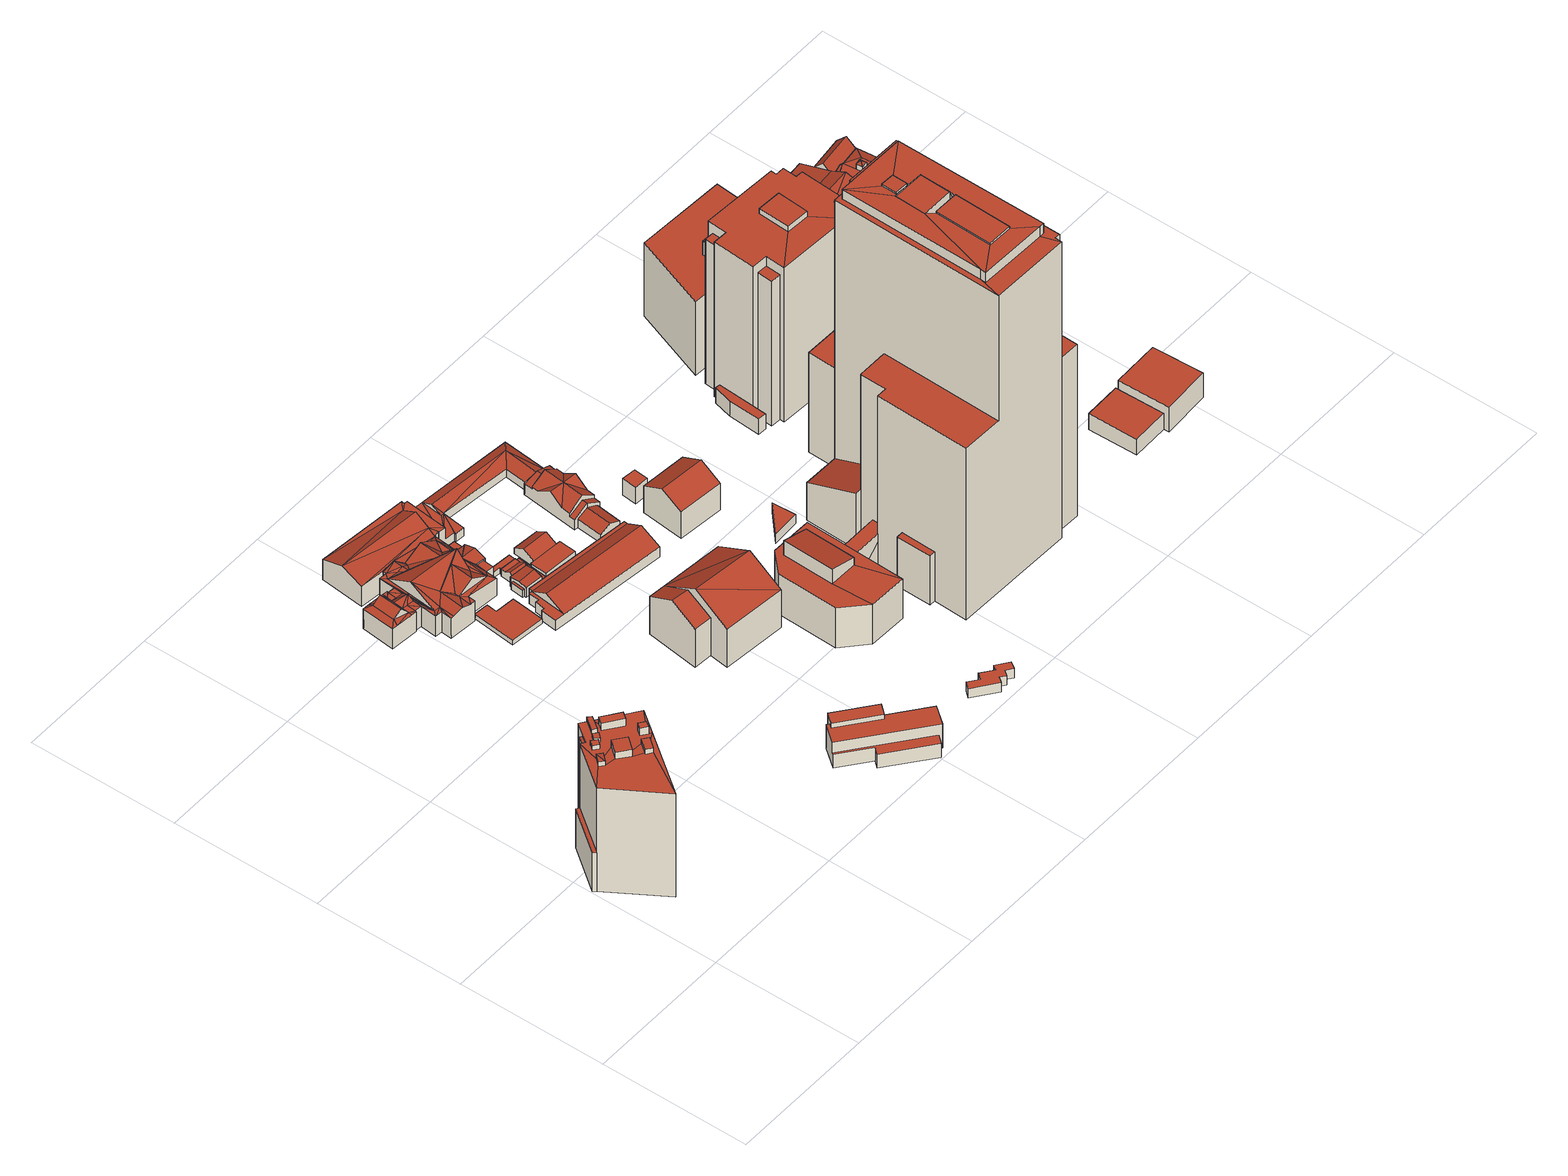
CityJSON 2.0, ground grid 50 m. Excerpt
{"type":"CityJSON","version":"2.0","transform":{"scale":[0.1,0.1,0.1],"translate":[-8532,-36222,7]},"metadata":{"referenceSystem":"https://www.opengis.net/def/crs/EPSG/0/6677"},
"CityObjects":{
"building1":{"type":"Building","attributes":{"class":3002,"usage":401,"measuredHeight":43.2,"storeysAboveGround":9,"storeysBelowGround":0,"prefecture":13,"city":13101,"footprintArea":456.39,"fireproofType":1001,"coverageRatio":80,"floorAreaRatio":700,"surveyYear":2021,"urbanPlanType":21,"areaClassificationType":22,"landUseType":212,"districts":"10","detailedUsage":"1210","floodRisk_description":10,"floodRisk_rank":1,"floodRisk_depth":0.02,"floodRisk_adminType":2,"floodRisk_scale":2,"meshCode":"53394509"},"geometry":[{"type":"Solid","lod":"2","boundaries":[[[[0,1,2,3,4,5,6,7,8,9,10,11,12,13]],[[14,15,16,17,18]],[[19,20,21,22]],[[23,24,25]],[[26,27,28,29]],[[30,31,32,33]],[[34,35,36,37]],[[33,38,39,40,41,42,43,44,30]],[[25,45,23]],[[46,47,48,49]],[[50,51,52,53,54,55,56,57,32,31,58,26,29,59,60,61,28,27,62,63,64,65,66,67,68,69,70,71,72,73,74,75,76,77,78,79]],[[80,81,82,83]],[[26,58,43,42]],[[84,85,86,87]],[[38,56,55,39]],[[63,68,67,64]],[[88,89,90,91]],[[92,93,94,95]],[[96,97,98,99]],[[77,76,72,71]],[[100,101,102,103]],[[53,41,40,54]],[[79,78,70,69]],[[87,72,76,75,84]],[[84,75,74,85]],[[24,23,39,55]],[[19,43,58,20]],[[1,0,97,96,52,51]],[[4,3,17,16]],[[6,5,15,14]],[[49,50,79,46]],[[95,38,33,92]],[[5,4,16,15]],[[31,21,20,58]],[[98,13,12,99]],[[3,2,18,17]],[[25,24,55,54]],[[53,34,37,41]],[[9,8,37,36]],[[11,10,35,34,53,52,96,99,12]],[[62,27,14,18,2,1,51,50,49,48,68,63]],[[21,31,30,44,22]],[[45,25,54,40]],[[10,9,36,35]],[[14,27,26,42,7,6]],[[92,33,32,57,93]],[[7,42,41,37,8]],[[47,69,68,48]],[[77,81,80,78]],[[90,59,29,91]],[[71,82,81,77]],[[59,90,89,60]],[[94,56,38,95]],[[100,66,65,101]],[[102,64,67,103]],[[103,67,66,100]],[[88,61,60,89]],[[97,0,13,98]],[[91,29,28,61,88]],[[43,19,22,44]],[[70,83,82,71]],[[86,73,72,87]],[[85,74,73,86]],[[23,45,40,39]],[[93,57,56,94]],[[46,79,69,47]],[[78,80,83,70]],[[101,65,64,102]]]],"semantics":{"surfaces":[{"type":"GroundSurface"},{"type":"RoofSurface"},{"type":"WallSurface"}],"values":[[0,1,1,1,1,1,1,1,1,1,1,1,1,1,1,1,1,1,1,1,1,1,1,2,2,2,2,2,2,2,2,2,2,2,2,2,2,2,2,2,2,2,2,2,2,2,2,2,2,2,2,2,2,2,2,2,2,2,2,2,2,2,2,2,2,2,2,2]]}}]},
"building2":{"type":"Building","attributes":{"class":3001,"usage":461,"measuredHeight":-9999,"storeysAboveGround":9999,"storeysBelowGround":9999,"prefecture":13,"city":13101,"footprintArea":-9999,"fireproofType":1011,"coverageRatio":80,"floorAreaRatio":500,"surveyYear":1,"urbanPlanType":21,"areaClassificationType":22,"landUseType":214,"districts":"10","detailedUsage":"0","meshCode":"53394509"},"geometry":[{"type":"Solid","lod":"2","boundaries":[[[[104,105,106,107,108,109]],[[110,111,112,113,114,115]],[[107,106,112,111]],[[105,104,114,113]],[[109,108,110,115]],[[106,105,113,112]],[[104,109,115,114]],[[108,107,111,110]]]],"semantics":{"surfaces":[{"type":"GroundSurface"},{"type":"RoofSurface"},{"type":"WallSurface"}],"values":[[0,1,2,2,2,2,2,2]]}}]},
"building3":{"type":"Building","attributes":{"class":3001,"usage":402,"measuredHeight":11.1,"storeysAboveGround":2,"storeysBelowGround":0,"prefecture":13,"city":13101,"footprintArea":328.49,"fireproofType":1001,"coverageRatio":80,"floorAreaRatio":700,"surveyYear":2021,"urbanPlanType":21,"areaClassificationType":22,"landUseType":212,"districts":"10","detailedUsage":"1221","floodRisk_description":10,"floodRisk_rank":1,"floodRisk_depth":0.23,"floodRisk_adminType":2,"floodRisk_scale":2,"landslideRisk_description":1,"landslideRisk_areaType":1,"meshCode":"53394509"},"geometry":[{"type":"Solid","lod":"2","boundaries":[[[[116,117,118,119,120,121,122,123,124,125,126,127]],[[128,129,130,131,132,133,134,135]],[[136,137,138,139,140,141]],[[142,143,144,145,146,147]],[[127,126,139,138]],[[144,143,130,129,121,120,145]],[[116,127,138,137]],[[120,119,146,145]],[[143,142,131,130]],[[116,137,136,134,133,117]],[[119,118,132,131,142,147,146]],[[118,117,133,132]],[[140,125,124,141]],[[123,122,128,135]],[[126,125,140,139]],[[134,136,141,124,123,135]],[[122,121,129,128]]]],"semantics":{"surfaces":[{"type":"GroundSurface"},{"type":"RoofSurface"},{"type":"WallSurface"}],"values":[[0,1,1,1,2,2,2,2,2,2,2,2,2,2,2,2,2]]}}]},
"building4":{"type":"Building","attributes":{"class":9999,"usage":461,"measuredHeight":4.4,"storeysAboveGround":9999,"storeysBelowGround":9999,"prefecture":13,"city":13101,"footprintArea":-9999,"fireproofType":1011,"coverageRatio":80,"floorAreaRatio":500,"surveyYear":1,"urbanPlanType":21,"areaClassificationType":22,"landUseType":214,"districts":"10","detailedUsage":"0","meshCode":"53394509"},"geometry":[{"type":"Solid","lod":"2","boundaries":[[[[148,149,150,151,152,153,154,155,156,157,158,159]],[[160,161,162,163]],[[164,165,166,167]],[[168,169,170,171]],[[172,164,167,173]],[[172,173,174,175]],[[166,176,167]],[[163,162,177,178]],[[166,179,176]],[[180,181,182,183]],[[165,153,152,161,160,166]],[[153,165,164,172,175,154]],[[179,168,171,176]],[[174,155,154,175]],[[169,157,156,170]],[[180,148,159,177,162,161,152,151,181]],[[178,158,157,169,168,179,166,160,163]],[[148,180,183,149]],[[173,167,176,171,170,156,155,174]],[[181,151,150,182]],[[177,159,158,178]],[[182,150,149,183]]]],"semantics":{"surfaces":[{"type":"GroundSurface"},{"type":"RoofSurface"},{"type":"WallSurface"}],"values":[[0,1,1,1,1,1,1,1,1,1,2,2,2,2,2,2,2,2,2,2,2,2]]}}]},
"building5":{"type":"Building","attributes":{"class":9999,"usage":461,"measuredHeight":-9999,"storeysAboveGround":9999,"storeysBelowGround":9999,"prefecture":13,"city":13101,"footprintArea":-9999,"fireproofType":1011,"coverageRatio":80,"floorAreaRatio":500,"surveyYear":1,"urbanPlanType":21,"areaClassificationType":22,"landUseType":214,"districts":"10","detailedUsage":"0","meshCode":"53394509"},"geometry":[{"type":"Solid","lod":"2","boundaries":[[[[184,185,186,187,188,189]],[[190,191,192,193,194,195]],[[187,186,192,191]],[[189,188,190,195]],[[184,189,195,194]],[[186,185,193,192]],[[185,184,194,193]],[[188,187,191,190]]]],"semantics":{"surfaces":[{"type":"GroundSurface"},{"type":"RoofSurface"},{"type":"WallSurface"}],"values":[[0,1,2,2,2,2,2,2]]}}]},
"building6":{"type":"Building","attributes":{"class":3001,"usage":461,"measuredHeight":13,"storeysAboveGround":9999,"storeysBelowGround":9999,"prefecture":13,"city":13101,"footprintArea":-9999,"fireproofType":1011,"coverageRatio":80,"floorAreaRatio":500,"surveyYear":1,"urbanPlanType":21,"areaClassificationType":22,"landUseType":214,"districts":"10","detailedUsage":"0","landslideRisk_description":1,"landslideRisk_areaType":1,"meshCode":"53394509"},"geometry":[{"type":"Solid","lod":"2","boundaries":[[[[196,197,198,199,200,201,202,203,204,205,206,207,208,209,210,211,212,213,214,215,216,217,218,219,220,221,222,223,224,225,226,227,228,229,230,231,232,233,234,235,236,237,238,239,240,241,242,243]],[[244,245,246,247]],[[248,249,250]],[[251,252,253]],[[254,255,256]],[[257,258,259]],[[260,261,262,263]],[[264,265,266]],[[267,268,269]],[[270,258,271]],[[272,263,273,274]],[[275,276,277,278]],[[279,247,280]],[[281,244,247]],[[263,282,260]],[[247,279,281]],[[283,284,251]],[[285,286,268]],[[287,288,289,290]],[[279,287,291]],[[292,293,294]],[[264,284,295]],[[246,245,280,247]],[[254,286,285]],[[270,296,258]],[[297,298,299]],[[292,300,301,291]],[[302,301,303]],[[304,305,306,307]],[[308,307,306,309]],[[310,311,265]],[[284,312,295]],[[313,314,289]],[[315,250,316]],[[265,264,317]],[[318,319,320]],[[268,286,321]],[[287,292,291]],[[256,269,321]],[[322,310,265]],[[254,321,286]],[[292,294,300]],[[323,293,292]],[[321,269,268]],[[302,303,299]],[[324,318,320]],[[325,323,290]],[[245,244,298]],[[291,301,281]],[[326,327,299]],[[279,280,288]],[[297,254,285]],[[328,329,263]],[[251,253,255]],[[330,331,264]],[[270,332,333]],[[263,329,334]],[[272,282,263]],[[326,335,327]],[[336,337,338,339]],[[248,340,249]],[[253,330,255]],[[257,271,258]],[[280,341,313]],[[342,343,316]],[[330,253,331]],[[344,257,318]],[[318,267,319]],[[281,279,291]],[[345,341,280]],[[301,300,303]],[[346,299,327]],[[347,256,266]],[[270,333,296]],[[292,290,323]],[[348,349,350,351]],[[352,265,353,354,355]],[[244,299,298]],[[311,324,320]],[[297,299,254]],[[249,356,316]],[[265,320,266]],[[357,358,248,315]],[[257,359,318]],[[283,312,284]],[[265,352,322]],[[313,289,280]],[[267,269,319]],[[360,361,327]],[[346,327,251]],[[303,326,299]],[[357,316,362]],[[363,358,357]],[[334,364,273,263]],[[255,266,256]],[[254,256,321]],[[357,315,316]],[[356,342,316]],[[265,317,353]],[[301,302,281]],[[257,259,359]],[[267,365,285]],[[245,345,280]],[[267,285,268]],[[366,367,368,369]],[[349,370,371,350]],[[346,251,255]],[[279,288,287]],[[254,346,255]],[[335,360,327]],[[312,372,295]],[[344,373,374,257]],[[264,295,375]],[[331,253,252,284]],[[249,316,250]],[[327,361,283,251]],[[362,376,377,357]],[[359,365,318]],[[363,357,377]],[[330,264,266]],[[266,320,347]],[[366,369,378,379]],[[284,252,251]],[[269,256,347,319]],[[244,302,299]],[[289,314,325,290]],[[265,311,320]],[[270,257,374,380,332]],[[264,375,317]],[[262,381,328,263]],[[339,338,324,311]],[[235,335,326,236]],[[309,306,349,348,208,207]],[[222,318,324,338,223]],[[260,282,272,274,368,367,213,212,305,304,261]],[[334,329,328,381,308,309,207,206,379,378,364]],[[365,359,199]],[[276,275,229,228]],[[220,219,356,249,374,373]],[[237,303,300,238]],[[298,196,243,245]],[[352,355,227,226,322]],[[370,349,306,305,212,211]],[[362,316,216,215]],[[350,371,210,209,351]],[[343,217,216,316]],[[264,331,284]],[[376,214,213,367,366,379,206,205,363,377]],[[276,354,353,277]],[[289,288,280]],[[330,266,255]],[[227,355,354,276,228]],[[210,371,370,211]],[[365,198,285]],[[342,356,219,218]],[[259,258,296,201,200]],[[215,214,376,362]],[[234,360,335,235]],[[299,346,254]],[[294,239,238,300]],[[245,243,242,345]],[[271,257,270]],[[234,233,372,312,283,361,360]],[[323,325,240,239,294,293]],[[363,205,204,358]],[[365,199,198]],[[242,241,314,313,341,345]],[[303,237,236,326]],[[322,226,225,336,310]],[[290,292,287]],[[229,275,278,230]],[[353,317,278,277]],[[248,358,204,203,332,380,340]],[[348,351,209,208]],[[262,261,304,307,308,381]],[[365,267,318]],[[318,222,221,344]],[[336,339,311,310]],[[203,202,333,332]],[[196,298,297,197]],[[224,337,336,225]],[[375,231,230,278,317]],[[202,201,296,333]],[[244,281,302]],[[319,347,320]],[[197,297,285,198]],[[248,250,315]],[[224,223,338,337]],[[273,364,378,369,368,274]],[[343,342,218,217]],[[220,373,344,221]],[[199,359,259,200]],[[380,374,249,340]],[[372,233,232,295]],[[241,240,325,314]],[[232,231,375,295]]]],"semantics":{"surfaces":[{"type":"GroundSurface"},{"type":"RoofSurface"},{"type":"WallSurface"}],"values":[[0,1,1,1,1,1,1,1,1,1,1,1,1,1,1,1,1,1,1,1,1,1,1,1,1,1,1,1,1,1,1,1,1,1,1,1,1,1,1,1,1,1,1,1,1,1,1,1,1,1,1,1,1,1,1,1,1,1,1,1,1,1,1,1,1,1,1,1,1,1,1,1,1,1,1,1,1,1,1,1,1,1,1,1,1,1,1,1,1,1,1,1,1,1,1,1,1,1,1,1,1,1,1,1,1,1,1,1,1,1,1,1,1,1,1,1,1,1,1,1,1,1,1,1,1,1,1,1,1,1,2,2,2,2,2,2,2,2,2,2,2,2,2,2,2,2,2,2,2,2,2,2,2,2,2,2,2,2,2,2,2,2,2,2,2,2,2,2,2,2,2,2,2,2,2,2,2,2,2,2,2,2,2,2,2,2,2,2,2,2,2,2,2,2,2,2]]}}]},
"building7":{"type":"Building","attributes":{"class":9999,"usage":461,"measuredHeight":-9999,"storeysAboveGround":9999,"storeysBelowGround":9999,"prefecture":13,"city":13101,"footprintArea":-9999,"fireproofType":1011,"coverageRatio":80,"floorAreaRatio":500,"surveyYear":1,"urbanPlanType":21,"areaClassificationType":22,"landUseType":214,"districts":"10","detailedUsage":"0","meshCode":"53394509"},"geometry":[{"type":"Solid","lod":"2","boundaries":[[[[382,383,384,385]],[[386,387,388,389]],[[385,384,389,388]],[[383,382,387,386]],[[384,383,386,389]],[[382,385,388,387]]]],"semantics":{"surfaces":[{"type":"GroundSurface"},{"type":"RoofSurface"},{"type":"WallSurface"}],"values":[[0,1,2,2,2,2]]}}]},
"building8":{"type":"Building","attributes":{"class":9999,"usage":461,"measuredHeight":7.2,"storeysAboveGround":9999,"storeysBelowGround":9999,"prefecture":13,"city":13101,"footprintArea":-9999,"fireproofType":1011,"coverageRatio":80,"floorAreaRatio":500,"surveyYear":1,"urbanPlanType":21,"areaClassificationType":22,"landUseType":214,"districts":"10","detailedUsage":"0","meshCode":"53394509"},"geometry":[{"type":"Solid","lod":"2","boundaries":[[[[390,391,392,393,394,395,396,397,398,399]],[[400,401,402,403,404]],[[404,405,406,400]],[[407,408,402,401]],[[409,410,411,412,413,405,403,414]],[[395,414,403,402,396]],[[403,405,404]],[[398,407,401,400,406,399]],[[393,392,411,410]],[[391,390,413,412]],[[392,391,412,411]],[[399,406,405,413,390]],[[395,394,409,414]],[[398,397,408,407]],[[397,396,402,408]],[[394,393,410,409]]]],"semantics":{"surfaces":[{"type":"GroundSurface"},{"type":"RoofSurface"},{"type":"WallSurface"}],"values":[[0,1,1,1,1,2,2,2,2,2,2,2,2,2,2,2]]}}]},
"building9":{"type":"Building","attributes":{"class":3002,"usage":422,"measuredHeight":22,"storeysAboveGround":2,"storeysBelowGround":1,"prefecture":13,"city":13101,"footprintArea":618.9,"fireproofType":1003,"coverageRatio":80,"floorAreaRatio":500,"surveyYear":2021,"urbanPlanType":21,"areaClassificationType":22,"landUseType":214,"districts":"10","detailedUsage":"1123","landslideRisk_description":1,"landslideRisk_areaType":1,"meshCode":"53394509"},"geometry":[{"type":"Solid","lod":"2","boundaries":[[[[415,416,417,418,419,420]],[[421,422,423]],[[424,425,426,427]],[[428,421,429]],[[423,429,421]],[[430,428,429]],[[431,424,427,423]],[[419,431,423,422,420]],[[425,424,431,419,418]],[[422,421,428,415,420]],[[418,417,426,425]],[[415,428,430,416]],[[429,423,427,426,417,416,430]]]],"semantics":{"surfaces":[{"type":"GroundSurface"},{"type":"RoofSurface"},{"type":"WallSurface"}],"values":[[0,1,1,1,1,1,1,2,2,2,2,2,2]]}}]},
"building10":{"type":"Building","attributes":{"class":9999,"usage":461,"measuredHeight":-9999,"storeysAboveGround":9999,"storeysBelowGround":9999,"prefecture":13,"city":13101,"footprintArea":-9999,"fireproofType":1011,"coverageRatio":80,"floorAreaRatio":500,"surveyYear":1,"urbanPlanType":21,"areaClassificationType":22,"landUseType":214,"districts":"10","detailedUsage":"0","meshCode":"53394509"},"geometry":[{"type":"Solid","lod":"2","boundaries":[[[[432,433,434,435,436,437,438,439]],[[440,441,442,443]],[[444,445,440,443]],[[446,447,442,441,448,449]],[[433,448,441,434]],[[437,436,444,443,442]],[[435,434,441,440,445]],[[447,438,437,442]],[[444,436,435,445]],[[439,438,447,446]],[[433,432,449,448]],[[432,439,446,449]]]],"semantics":{"surfaces":[{"type":"GroundSurface"},{"type":"RoofSurface"},{"type":"WallSurface"}],"values":[[0,1,1,1,2,2,2,2,2,2,2,2]]}}]},
"building11":{"type":"Building","attributes":{"class":9999,"usage":461,"measuredHeight":3.6,"storeysAboveGround":9999,"storeysBelowGround":9999,"prefecture":13,"city":13101,"footprintArea":-9999,"fireproofType":1011,"coverageRatio":80,"floorAreaRatio":700,"surveyYear":1,"urbanPlanType":21,"areaClassificationType":22,"landUseType":212,"districts":"10","detailedUsage":"0","floodRisk_description":10,"floodRisk_rank":2,"floodRisk_depth":0.53,"floodRisk_adminType":2,"floodRisk_scale":2,"meshCode":"53394509"},"geometry":[{"type":"Solid","lod":"2","boundaries":[[[[450,451,452,453,454,455,456,457,458,459,460,461]],[[462,463,464,465,466,467,468,469,470,471,472,473]],[[461,460,471,470]],[[453,452,467,466]],[[456,455,464,463]],[[455,454,465,464]],[[452,451,468,467]],[[459,458,473,472]],[[454,453,466,465]],[[457,456,463,462]],[[450,461,470,469]],[[458,457,462,473]],[[451,450,469,468]],[[460,459,472,471]]]],"semantics":{"surfaces":[{"type":"GroundSurface"},{"type":"RoofSurface"},{"type":"WallSurface"}],"values":[[0,1,2,2,2,2,2,2,2,2,2,2,2,2]]}}]},
"building12":{"type":"Building","attributes":{"class":3001,"usage":402,"measuredHeight":21.1,"storeysAboveGround":2,"storeysBelowGround":0,"prefecture":13,"city":13101,"footprintArea":642.78,"fireproofType":1001,"coverageRatio":80,"floorAreaRatio":600,"surveyYear":2021,"urbanPlanType":21,"areaClassificationType":22,"landUseType":212,"districts":"10","detailedUsage":"1221","meshCode":"53394509"},"geometry":[{"type":"Solid","lod":"2","boundaries":[[[[474,475,476,477,478,479,480,481]],[[482,483,484,485,486,487,488,489,490,491,492,493]],[[483,492,491,484]],[[494,495,496,497]],[[474,481,489,488]],[[481,480,490,489]],[[479,478,484,491]],[[475,474,488,487]],[[495,494,483,482]],[[496,495,482,493]],[[480,479,491,490]],[[476,475,487,486,485,484,478,477]],[[497,496,493,492]],[[494,497,492,483]]]],"semantics":{"surfaces":[{"type":"GroundSurface"},{"type":"RoofSurface"},{"type":"WallSurface"}],"values":[[0,1,1,1,2,2,2,2,2,2,2,2,2,2]]}}]},
"building13":{"type":"Building","attributes":{"class":3003,"usage":461,"measuredHeight":-9999,"storeysAboveGround":9999,"storeysBelowGround":9999,"prefecture":13,"city":13101,"footprintArea":-9999,"fireproofType":1011,"coverageRatio":80,"floorAreaRatio":500,"surveyYear":1,"urbanPlanType":21,"areaClassificationType":22,"landUseType":214,"districts":"10","detailedUsage":"0","meshCode":"53394509"},"geometry":[{"type":"Solid","lod":"2","boundaries":[[[[498,499,500,501]],[[502,503,504,505]],[[499,498,503,502]],[[498,501,504,503]],[[500,499,502,505]],[[501,500,505,504]]]],"semantics":{"surfaces":[{"type":"GroundSurface"},{"type":"RoofSurface"},{"type":"WallSurface"}],"values":[[0,1,2,2,2,2]]}}]},
"building14":{"type":"Building","attributes":{"class":3001,"usage":422,"measuredHeight":14.5,"storeysAboveGround":1,"storeysBelowGround":0,"prefecture":13,"city":13101,"footprintArea":222.85,"fireproofType":1003,"coverageRatio":80,"floorAreaRatio":500,"surveyYear":2021,"urbanPlanType":21,"areaClassificationType":22,"landUseType":214,"districts":"10","detailedUsage":"1123","meshCode":"53394509"},"geometry":[{"type":"Solid","lod":"2","boundaries":[[[[506,507,508,509,510]],[[511,512,513,514]],[[513,515,516,514]],[[515,510,509,516]],[[511,507,506,512]],[[510,515,513,512,506]],[[516,509,508,507,511,514]]]],"semantics":{"surfaces":[{"type":"GroundSurface"},{"type":"RoofSurface"},{"type":"WallSurface"}],"values":[[0,1,1,2,2,2,2]]}}]},
"building15":{"type":"Building","attributes":{"class":9999,"usage":461,"measuredHeight":6,"storeysAboveGround":9999,"storeysBelowGround":9999,"prefecture":13,"city":13101,"footprintArea":-9999,"fireproofType":1011,"coverageRatio":80,"floorAreaRatio":600,"surveyYear":1,"urbanPlanType":21,"areaClassificationType":22,"landUseType":212,"districts":"10","detailedUsage":"0","meshCode":"53394509"},"geometry":[{"type":"Solid","lod":"2","boundaries":[[[[517,518,519]],[[520,521,522]],[[517,519,520,522]],[[518,517,522,521]],[[519,518,521,520]]]],"semantics":{"surfaces":[{"type":"GroundSurface"},{"type":"RoofSurface"},{"type":"WallSurface"}],"values":[[0,1,2,2,2]]}}]},
"building16":{"type":"Building","attributes":{"class":3003,"usage":461,"measuredHeight":13.2,"storeysAboveGround":9999,"storeysBelowGround":9999,"prefecture":13,"city":13101,"footprintArea":-9999,"fireproofType":1011,"coverageRatio":80,"floorAreaRatio":600,"surveyYear":1,"urbanPlanType":21,"areaClassificationType":22,"landUseType":212,"districts":"10","detailedUsage":"0","meshCode":"53394509"},"geometry":[{"type":"Solid","lod":"2","boundaries":[[[[523,524,525,526]],[[527,528,529,530]],[[523,526,530]],[[529,528,525]],[[528,527,526,525]],[[524,529,525]],[[530,529,524,523]],[[526,527,530]]]],"semantics":{"surfaces":[{"type":"GroundSurface"},{"type":"RoofSurface"},{"type":"WallSurface"}],"values":[[0,1,2,2,2,2,2,2]]}}]},
"building17":{"type":"Building","attributes":{"class":3002,"usage":403,"measuredHeight":120.2,"storeysAboveGround":29,"storeysBelowGround":2,"prefecture":13,"city":13101,"footprintArea":3272.54,"fireproofType":1001,"coverageRatio":80,"floorAreaRatio":600,"surveyYear":2021,"urbanPlanType":21,"areaClassificationType":22,"landUseType":212,"districts":"10","detailedUsage":"1241","floodRisk_description":10,"floodRisk_rank":1,"floodRisk_depth":0.03,"floodRisk_adminType":2,"floodRisk_scale":2,"meshCode":"53394509"},"geometry":[{"type":"Solid","lod":"2","boundaries":[[[[531,532,533,534,535,536,537,538,539,540,541,542,543,544,545,546]],[[547,548,549,550]],[[551,552,553,554]],[[555,556,557,558]],[[559,560,561,562,563,564,565,566,567,568,569,570,571]],[[572,573,574,575]],[[574,576,577,578]],[[579,580,581,582]],[[583,584,585,586]],[[587,588,589,590]],[[591,592,593,594]],[[595,596,597,598,599]],[[560,566,565,600,561]],[[601,602,603,604,605,606]],[[549,607,572,575,550]],[[608,576,574,573,609,610,611,548,547,612,578,577,613]],[[614,615,616,617]],[[544,567,566,545]],[[570,569,580,579,589,588]],[[581,568,567,544,543,582]],[[615,607,549,616]],[[564,563,578,612]],[[538,537,598,597]],[[542,590,589,579,582,543]],[[541,587,590,542]],[[550,575,561,600]],[[585,584,556,555]],[[591,594,533,532]],[[586,585,610,609]],[[583,586,609,573]],[[547,565,564,612]],[[580,569,568,581]],[[592,531,546,603,602,535,534,593]],[[605,604,560,559,595,599]],[[576,608,551,554]],[[584,572,607,557]],[[535,602,601,536]],[[557,556,584]],[[585,555,558]],[[546,545,566,560,604,603]],[[531,592,591,532]],[[577,553,552,613]],[[572,584,583,573]],[[534,533,594,593]],[[540,571,570,588,587,541]],[[552,551,608,613]],[[578,563,562,574]],[[536,601,606,598,537]],[[607,615,614,611,558,557]],[[611,614,617,548]],[[562,561,575,574]],[[611,610,585,558]],[[550,600,565,547]],[[595,559,571,540,539,596]],[[538,597,596,539]],[[606,605,599,598]],[[616,549,548,617]],[[576,554,553,577]]]],"semantics":{"surfaces":[{"type":"GroundSurface"},{"type":"RoofSurface"},{"type":"WallSurface"}],"values":[[0,1,1,1,1,1,1,1,1,1,1,1,1,1,1,1,1,2,2,2,2,2,2,2,2,2,2,2,2,2,2,2,2,2,2,2,2,2,2,2,2,2,2,2,2,2,2,2,2,2,2,2,2,2,2,2,2,2]]}}]},
"building18":{"type":"Building","attributes":{"class":9999,"usage":461,"measuredHeight":5.9,"storeysAboveGround":9999,"storeysBelowGround":9999,"prefecture":13,"city":13101,"footprintArea":-9999,"fireproofType":1011,"coverageRatio":80,"floorAreaRatio":500,"surveyYear":1,"urbanPlanType":21,"areaClassificationType":22,"landUseType":212,"districts":"10","detailedUsage":"0","floodRisk_description":10,"floodRisk_rank":2,"floodRisk_depth":2.14,"floodRisk_adminType":2,"floodRisk_scale":2,"meshCode":"53394509"},"geometry":[{"type":"Solid","lod":"2","boundaries":[[[[618,619,620,621,622]],[[623,624,625,626,627]],[[621,620,625,624]],[[619,618,627,626]],[[618,622,623,627]],[[622,621,624,623]],[[620,619,626,625]]]],"semantics":{"surfaces":[{"type":"GroundSurface"},{"type":"RoofSurface"},{"type":"WallSurface"}],"values":[[0,1,2,2,2,2,2]]}}]},
"building19":{"type":"Building","attributes":{"class":9999,"usage":403,"measuredHeight":62.2,"storeysAboveGround":16,"storeysBelowGround":0,"prefecture":13,"city":13101,"footprintArea":913.93,"fireproofType":1001,"coverageRatio":80,"floorAreaRatio":500,"surveyYear":2021,"urbanPlanType":21,"areaClassificationType":22,"landUseType":212,"districts":"10","detailedUsage":"1241","floodRisk_description":10,"floodRisk_rank":1,"floodRisk_depth":0.34,"floodRisk_adminType":2,"floodRisk_scale":2,"meshCode":"53394509"},"geometry":[{"type":"Solid","lod":"2","boundaries":[[[[628,629,630,631,632,633,634,635,636,637,638,639,640,641,642,643,644,645,646,647]],[[648,649,650,651]],[[652,653,654,655]],[[656,657,658,659]],[[660,651,650,661,662,649,648,663,664,665,666,667,668,669,670,671,672,673,674,675]],[[676,677,678,679]],[[639,638,672,671]],[[637,636,658,657]],[[645,644,666,665]],[[632,631,652,655]],[[641,640,670,669]],[[644,643,667,666]],[[633,632,655,654,660,675]],[[629,628,648,651]],[[640,639,671,670]],[[638,637,657,656,673,672]],[[646,645,665,664]],[[636,635,659,658]],[[649,678,677,650]],[[673,656,659,635,634,674]],[[642,641,669,668]],[[661,676,679,662]],[[650,677,676,661]],[[660,654,653,630,629,651]],[[628,647,663,648]],[[647,646,664,663]],[[631,630,653,652]],[[643,642,668,667]],[[662,679,678,649]],[[634,633,675,674]]]],"semantics":{"surfaces":[{"type":"GroundSurface"},{"type":"RoofSurface"},{"type":"WallSurface"}],"values":[[0,1,1,1,1,1,2,2,2,2,2,2,2,2,2,2,2,2,2,2,2,2,2,2,2,2,2,2,2,2]]}}]},
"building20":{"type":"Building","attributes":{"class":3002,"usage":401,"measuredHeight":34,"storeysAboveGround":6,"storeysBelowGround":0,"prefecture":13,"city":13101,"footprintArea":691.64,"fireproofType":1001,"coverageRatio":80,"floorAreaRatio":500,"surveyYear":2021,"urbanPlanType":21,"areaClassificationType":22,"landUseType":212,"districts":"10","detailedUsage":"1210","floodRisk_description":10,"floodRisk_rank":1,"floodRisk_depth":0.11,"floodRisk_adminType":2,"floodRisk_scale":2,"meshCode":"53394509"},"geometry":[{"type":"Solid","lod":"2","boundaries":[[[[680,681,682,683]],[[684,685,686,687]],[[688,689,690,691,692,693,694,695]],[[682,681,690,689]],[[695,685,684,688]],[[693,687,686,694]],[[694,686,685,695]],[[682,689,688,684,687,693,692,683]],[[680,683,692,691]],[[681,680,691,690]]]],"semantics":{"surfaces":[{"type":"GroundSurface"},{"type":"RoofSurface"},{"type":"WallSurface"}],"values":[[0,1,1,2,2,2,2,2,2,2]]}}]},
"building21":{"type":"Building","attributes":{"class":9999,"usage":431,"measuredHeight":6.8,"storeysAboveGround":1,"storeysBelowGround":0,"prefecture":13,"city":13101,"footprintArea":478,"fireproofType":1001,"coverageRatio":80,"floorAreaRatio":500,"surveyYear":2021,"urbanPlanType":21,"areaClassificationType":22,"landUseType":216,"districts":"10","detailedUsage":"1431","floodRisk_description":10,"floodRisk_rank":1,"floodRisk_depth":0.03,"floodRisk_adminType":2,"floodRisk_scale":2,"meshCode":"53394509"},"geometry":[{"type":"Solid","lod":"2","boundaries":[[[[696,697,698,699]],[[700,701,702,703]],[[696,699,702,701]],[[699,698,703,702]],[[697,696,701,700]],[[698,697,700,703]]]],"semantics":{"surfaces":[{"type":"GroundSurface"},{"type":"RoofSurface"},{"type":"WallSurface"}],"values":[[0,1,2,2,2,2]]}}]},
"building22":{"type":"Building","attributes":{"class":3001,"usage":431,"measuredHeight":9.7,"storeysAboveGround":1,"storeysBelowGround":0,"prefecture":13,"city":13101,"footprintArea":478,"fireproofType":1001,"coverageRatio":80,"floorAreaRatio":500,"surveyYear":2021,"urbanPlanType":21,"areaClassificationType":22,"landUseType":216,"districts":"10","detailedUsage":"1431","floodRisk_description":10,"floodRisk_rank":1,"floodRisk_depth":0.19,"floodRisk_adminType":2,"floodRisk_scale":2,"meshCode":"53394509"},"geometry":[{"type":"Solid","lod":"2","boundaries":[[[[704,705,706,707]],[[708,709,710,711]],[[705,704,709,708]],[[707,706,711,710]],[[706,705,708,711]],[[704,707,710,709]]]],"semantics":{"surfaces":[{"type":"GroundSurface"},{"type":"RoofSurface"},{"type":"WallSurface"}],"values":[[0,1,2,2,2,2]]}}]},
"building23":{"type":"Building","attributes":{"class":3001,"usage":402,"measuredHeight":10.4,"storeysAboveGround":3,"storeysBelowGround":0,"prefecture":13,"city":13101,"footprintArea":259.08,"fireproofType":1003,"coverageRatio":80,"floorAreaRatio":500,"surveyYear":2021,"urbanPlanType":21,"areaClassificationType":22,"landUseType":212,"districts":"10","detailedUsage":"1221","floodRisk_description":10,"floodRisk_rank":1,"floodRisk_depth":0.32,"floodRisk_adminType":2,"floodRisk_scale":2,"meshCode":"53394509"},"geometry":[{"type":"Solid","lod":"2","boundaries":[[[[712,713,714,715,716,717]],[[718,719,720,721]],[[722,723,724,725]],[[726,727,728,729]],[[725,724,730,718]],[[731,732,722,718,721,733,734,720,719,735]],[[717,719,718,730,712]],[[722,732,714,713,723]],[[728,727,734,733]],[[717,716,735,719]],[[715,714,732,731]],[[716,715,731,735]],[[727,726,720,734]],[[722,725,718]],[[729,728,733,721]],[[726,729,721,720]],[[730,724,723,713,712]]]],"semantics":{"surfaces":[{"type":"GroundSurface"},{"type":"RoofSurface"},{"type":"WallSurface"}],"values":[[0,1,1,1,1,1,2,2,2,2,2,2,2,2,2,2,2]]}}]},
"building24":{"type":"Building","attributes":{"class":3001,"usage":402,"measuredHeight":8,"storeysAboveGround":3,"storeysBelowGround":0,"prefecture":13,"city":13101,"footprintArea":259.08,"fireproofType":1003,"coverageRatio":80,"floorAreaRatio":500,"surveyYear":2021,"urbanPlanType":21,"areaClassificationType":22,"landUseType":212,"districts":"10","detailedUsage":"1221","floodRisk_description":10,"floodRisk_rank":1,"floodRisk_depth":0.23,"floodRisk_adminType":2,"floodRisk_scale":2,"meshCode":"53394509"},"geometry":[{"type":"Solid","lod":"2","boundaries":[[[[736,737,738,739]],[[740,741,742,743]],[[741,744,745,742]],[[736,744,741,740,737]],[[743,738,737,740]],[[738,743,742,745,739]],[[744,736,739,745]]]],"semantics":{"surfaces":[{"type":"GroundSurface"},{"type":"RoofSurface"},{"type":"WallSurface"}],"values":[[0,1,1,2,2,2,2]]}}]},
"building25":{"type":"Building","attributes":{"class":3001,"usage":411,"measuredHeight":9.6,"storeysAboveGround":3,"storeysBelowGround":0,"prefecture":13,"city":13101,"footprintArea":51.66,"fireproofType":1002,"coverageRatio":80,"floorAreaRatio":500,"surveyYear":2021,"urbanPlanType":21,"areaClassificationType":22,"landUseType":211,"districts":"10","detailedUsage":"1310","meshCode":"53394509"},"geometry":[{"type":"Solid","lod":"2","boundaries":[[[[746,747,748,749]],[[750,751,752]],[[752,751,753,754]],[[752,754,755,750]],[[755,749,748,750]],[[755,754,753,746,749]],[[750,748,747,751]],[[751,747,746,753]]]],"semantics":{"surfaces":[{"type":"GroundSurface"},{"type":"RoofSurface"},{"type":"WallSurface"}],"values":[[0,1,1,1,2,2,2,2]]}}]},
"building26":{"type":"Building","attributes":{"class":3001,"usage":402,"measuredHeight":13.8,"storeysAboveGround":3,"storeysBelowGround":0,"prefecture":13,"city":13101,"footprintArea":259.08,"fireproofType":1003,"coverageRatio":80,"floorAreaRatio":500,"surveyYear":2021,"urbanPlanType":21,"areaClassificationType":22,"landUseType":212,"districts":"10","detailedUsage":"1221","floodRisk_description":10,"floodRisk_rank":1,"floodRisk_depth":0.27,"floodRisk_adminType":2,"floodRisk_scale":2,"meshCode":"53394509"},"geometry":[{"type":"Solid","lod":"2","boundaries":[[[[756,757,758,759,760]],[[761,762,763,764,765]],[[766,767,764,763]],[[759,765,764,767,760]],[[766,756,760,767]],[[758,757,762,761,765,759]],[[756,766,763,762,757]]]],"semantics":{"surfaces":[{"type":"GroundSurface"},{"type":"RoofSurface"},{"type":"WallSurface"}],"values":[[0,1,1,2,2,2,2]]}}]},
"building27":{"type":"Building","attributes":{"class":3002,"usage":402,"measuredHeight":9.7,"storeysAboveGround":2,"storeysBelowGround":0,"prefecture":13,"city":13101,"footprintArea":86.1,"fireproofType":1002,"coverageRatio":80,"floorAreaRatio":500,"surveyYear":2021,"urbanPlanType":21,"areaClassificationType":22,"landUseType":212,"districts":"10","detailedUsage":"1221","floodRisk_description":10,"floodRisk_rank":1,"floodRisk_depth":0.07,"floodRisk_adminType":2,"floodRisk_scale":2,"meshCode":"53394509"},"geometry":[{"type":"Solid","lod":"2","boundaries":[[[[768,769,770,771,772,773,774]],[[775,776,777,778,779,780]],[[781,782,783,784,785,786]],[[771,770,786,785]],[[773,772,775,780]],[[770,769,781,786]],[[774,773,780,779]],[[771,785,784,776,775,772]],[[779,778,782,768,774]],[[777,776,784,783]],[[769,768,782,781]],[[778,777,783,782]]]],"semantics":{"surfaces":[{"type":"GroundSurface"},{"type":"RoofSurface"},{"type":"WallSurface"}],"values":[[0,1,1,2,2,2,2,2,2,2,2,2]]}}]},
"building28":{"type":"Building","attributes":{"class":3001,"usage":402,"measuredHeight":14.6,"storeysAboveGround":3,"storeysBelowGround":0,"prefecture":13,"city":13101,"footprintArea":209.41,"fireproofType":1003,"coverageRatio":80,"floorAreaRatio":500,"surveyYear":2021,"urbanPlanType":21,"areaClassificationType":22,"landUseType":212,"districts":"10","detailedUsage":"1242","meshCode":"53394509"},"geometry":[{"type":"Solid","lod":"2","boundaries":[[[[787,788,789,790,791,792,793,794,795,796,797,798,799]],[[800,801,802]],[[803,804,805,806]],[[801,800,803,806,807]],[[808,800,802]],[[802,809,808]],[[810,811,812,813,814,815,816,817]],[[787,799,814,813]],[[800,797,796,803]],[[789,788,812,811]],[[804,795,794,805]],[[800,808,816,815,798,797]],[[810,801,791]],[[790,789,811,810]],[[788,787,813,812]],[[799,798,815,814]],[[810,802,801]],[[805,794,793,806]],[[808,809,817,816]],[[810,809,802]],[[810,817,809]],[[807,792,791,801]],[[803,796,795,804]],[[806,793,792,807]],[[810,791,790]]]],"semantics":{"surfaces":[{"type":"GroundSurface"},{"type":"RoofSurface"},{"type":"WallSurface"}],"values":[[0,1,1,1,1,1,1,2,2,2,2,2,2,2,2,2,2,2,2,2,2,2,2,2,2]]}}]},
"building29":{"type":"Building","attributes":{"class":3003,"usage":461,"measuredHeight":3.9,"storeysAboveGround":9999,"storeysBelowGround":9999,"prefecture":13,"city":13101,"footprintArea":-9999,"fireproofType":1011,"coverageRatio":80,"floorAreaRatio":500,"surveyYear":1,"urbanPlanType":21,"areaClassificationType":22,"landUseType":212,"districts":"10","detailedUsage":"0","floodRisk_description":10,"floodRisk_rank":1,"floodRisk_depth":0.07,"floodRisk_adminType":2,"floodRisk_scale":2,"meshCode":"53394509"},"geometry":[{"type":"Solid","lod":"2","boundaries":[[[[818,819,820,821]],[[822,823,824,825]],[[821,820,822,825]],[[819,818,824,823]],[[818,821,825,824]],[[820,819,823,822]]]],"semantics":{"surfaces":[{"type":"GroundSurface"},{"type":"RoofSurface"},{"type":"WallSurface"}],"values":[[0,1,2,2,2,2]]}}]},
"building30":{"type":"Building","attributes":{"class":3001,"usage":411,"measuredHeight":13.9,"storeysAboveGround":2,"storeysBelowGround":0,"prefecture":13,"city":13101,"footprintArea":296.67,"fireproofType":1001,"coverageRatio":80,"floorAreaRatio":500,"surveyYear":2021,"urbanPlanType":21,"areaClassificationType":22,"landUseType":211,"districts":"10","detailedUsage":"1310","meshCode":"53394509"},"geometry":[{"type":"Solid","lod":"2","boundaries":[[[[826,827,828,829,830,831]],[[832,833,834,835,836,837,838,839,840,827,826,841,842]],[[843,844,845]],[[846,847,848]],[[849,850,851]],[[846,850,849,847]],[[852,853,846,848]],[[852,848,854,855,851,856]],[[857,858,859,860,861,862]],[[858,863,864,865]],[[847,849,866,867]],[[843,845,868]],[[857,854,869,864,863]],[[850,870,856,851]],[[870,850,846,853]],[[871,861,860,872]],[[845,873,868]],[[844,873,845]],[[874,875,876,877,878,879,880]],[[870,873,844,856]],[[858,826,831,859]],[[871,829,828,862,861]],[[842,841,865,864,869]],[[852,843,868,853]],[[875,838,837,876]],[[865,841,826,858]],[[877,836,835,878]],[[879,878,835,834]],[[872,830,829,871]],[[866,833,832,867]],[[854,857,827,840,880,855]],[[874,839,838,875]],[[853,868,873,870]],[[857,863,858]],[[844,843,852,856]],[[862,828,827,857]],[[880,840,839,874]],[[869,854,848,847,867,832,842]],[[876,837,836,877]],[[859,831,830,872,860]],[[855,880,879,834,833,866,849,851]]]],"semantics":{"surfaces":[{"type":"GroundSurface"},{"type":"RoofSurface"},{"type":"WallSurface"}],"values":[[0,0,1,1,1,1,1,1,1,1,1,1,1,1,1,1,1,1,1,2,2,2,2,2,2,2,2,2,2,2,2,2,2,2,2,2,2,2,2,2,2]]}}]}
},
"vertices":[
[152,587,7],[179,623,7],[213,598,7],[216,602,7],[312,553,7],[336,521,7],[329,513,7],[132,244,7],[14,428,7],[6,438,7],[110,578,7],[120,571,7],[126,567,7],[145,593,7],[329,513,79],[336,521,79],[312,553,79],[216,602,79],[213,598,79],[218,391,429],[243,424,429],[224,438,429],[199,405,429],[97,463,429],[118,487,427],[102,500,429],[277,442,410],[329,513,410],[272,455,410],[266,446,410],[202,409,410],[224,438,410],[182,442,410],[171,428,410],[120,571,159],[110,578,159],[6,438,159],[14,428,159],[133,458,410],[97,463,410],[82,476,410],[14,428,410],[132,244,410],[218,391,410],[199,405,410],[82,476,429],[169,568,427],[182,559,427],[211,599,427],[199,609,427],[199,609,410],[179,623,410],[133,561,410],[120,571,410],[102,500,410],[118,487,410],[164,496,410],[202,466,410],[243,424,410],[246,461,410],[258,478,410],[278,463,410],[273,554,410],[255,568,410],[267,536,410],[252,515,410],[196,556,410],[211,577,410],[211,599,410],[182,559,410],[173,546,410],[159,531,410],[151,531,410],[138,516,410],[121,529,410],[134,545,410],[140,540,410],[146,543,410],[159,558,410],[169,568,410],[159,558,427],[146,543,427],[159,531,427],[173,546,427],[134,545,427],[121,529,427],[138,516,427],[151,531,427],[278,463,439],[258,478,439],[246,461,439],[266,446,439],[171,428,437],[202,466,437],[164,496,437],[133,458,437],[133,561,404],[152,587,402],[145,593,402],[126,566,404],[196,556,438],[252,515,438],[267,536,438],[211,577,438],
[488,1229,194],[536,1224,194],[532,1189,194],[598,1182,194],[587,1072,194],[472,1084,194],[587,1072,211],[598,1182,211],[532,1189,211],[536,1224,211],[488,1229,211],[472,1084,211],
[785,210,13],[833,272,13],[840,266,13],[856,285,13],[974,192,13],[958,172,13],[1076,79,13],[1032,23,13],[1024,30,13],[1002,3,13],[860,115,13],[878,137,13],[1076,79,106],[958,172,106],[948,160,106],[830,253,106],[840,266,106],[833,272,106],[789,216,106],[1032,23,106],[789,216,66],[785,210,66],[878,137,66],[860,115,66],[1002,3,66],[1024,30,66],[830,253,124],[948,160,124],[958,172,124],[974,192,124],[856,285,124],[840,266,124],
[628,1165,209],[621,1166,209],[625,1210,209],[632,1209,209],[634,1221,209],[645,1220,209],[650,1265,209],[705,1260,209],[695,1159,209],[690,1159,209],[689,1154,209],[627,1160,209],[696,1214,245],[634,1221,245],[630,1187,252],[692,1182,252],[646,1230,246],[645,1220,235],[696,1214,235],[702,1224,246],[695,1205,237],[690,1159,237],[695,1159,237],[700,1205,237],[648,1249,235],[703,1243,235],[705,1260,235],[650,1265,235],[700,1205,235],[627,1160,245],[689,1154,245],[695,1205,235],[628,1165,237],[632,1209,237],[625,1210,237],[621,1166,237],
[704,1260,215],[650,1266,215],[650,1271,215],[617,1274,215],[618,1290,215],[706,1281,215],[618,1290,235],[617,1274,235],[650,1271,235],[650,1266,235],[704,1260,235],[706,1281,235],
[370,1418,209],[375,1473,209],[400,1470,209],[401,1483,209],[320,1492,209],[335,1640,209],[644,1609,209],[643,1599,209],[1036,1557,209],[1021,1399,209],[1032,1398,209],[1011,1206,209],[1002,1208,209],[992,1121,209],[918,1129,209],[927,1216,209],[914,1217,209],[935,1409,209],[948,1408,209],[957,1491,209],[715,1518,209],[706,1441,209],[674,1444,209],[675,1449,209],[616,1455,209],[617,1459,209],[606,1461,209],[601,1416,209],[629,1413,209],[626,1378,209],[632,1378,209],[625,1302,209],[619,1303,209],[616,1266,209],[587,1269,209],[583,1228,209],[471,1239,209],[469,1214,209],[375,1223,209],[378,1258,209],[354,1261,209],[360,1316,209],[336,1318,209],[336,1314,209],[244,1323,209],[255,1435,209],[348,1426,209],[347,1420,209],[367,1387,287],[347,1420,287],[344,1390,287],[327,1392,287],[713,1591,241],[639,1453,241],[705,1519,241],[429,1304,298],[456,1275,287],[513,1332,321],[386,1453,287],[556,1347,339],[517,1369,324],[610,1487,287],[327,1566,315],[320,1492,287],[920,1266,260],[916,1236,260],[966,1231,293],[974,1303,293],[566,1247,287],[576,1345,287],[560,1400,287],[445,1477,297],[442,1447,297],[463,1445,287],[620,1585,287],[615,1536,315],[929,1358,260],[981,1374,293],[932,1379,260],[616,1266,270],[619,1303,270],[591,1305,270],[587,1269,270],[315,1375,301],[329,1408,287],[365,1366,301],[924,1308,293],[420,1218,298],[455,1257,287],[400,1470,287],[425,1449,287],[292,1332,321],[300,1411,321],[271,1414,301],[263,1335,301],[323,1351,287],[321,1329,287],[320,1315,287],[336,1314,287],[471,1239,287],[335,1640,287],[375,1473,287],[370,1418,287],[369,1276,287],[336,1318,287],[340,1349,287],[363,1346,287],[360,1316,287],[916,1236,248],[914,1217,248],[964,1212,275],[966,1231,275],[1013,1226,248],[1011,1206,248],[626,1378,275],[598,1381,275],[451,1215,287],[273,1434,287],[255,1435,287],[709,1555,259],[715,1518,241],[587,1269,274],[606,1461,275],[464,1454,287],[586,1442,287],[439,1417,297],[632,1378,275],[261,1321,287],[601,1416,275],[244,1323,287],[354,1261,287],[390,1274,287],[1016,1254,260],[1021,1298,293],[551,1295,287],[505,1252,321],[643,1599,287],[644,1609,287],[1026,1345,260],[378,1258,287],[626,1378,266],[629,1413,266],[601,1416,266],[598,1381,266],[654,1597,241],[331,1428,287],[674,1444,241],[706,1441,241],[617,1459,287],[348,1426,287],[377,1365,339],[525,1448,324],[1002,1208,241],[964,1212,259],[955,1125,259],[992,1121,241],[628,1340,287],[591,1305,274],[619,1303,274],[625,1302,274],[675,1449,241],[998,1524,259],[1036,1557,241],[401,1483,287],[375,1223,287],[385,1222,287],[957,1491,241],[1021,1399,241],[1028,1369,260],[401,1481,287],[984,1403,267],[935,1409,252],[932,1379,252],[981,1374,267],[927,1216,241],[918,1129,241],[469,1214,287],[616,1455,287],[639,1453,287],[583,1228,274],[948,1408,241],[984,1403,259],[1028,1369,252],[1032,1398,252],[654,1597,287],[1013,1226,260],
[719,1258,214],[709,1156,214],[695,1157,214],[705,1260,214],[709,1156,227],[719,1258,227],[705,1260,227],[695,1157,227],
[582,1020,204],[588,1074,204],[598,1073,204],[602,1107,204],[614,1105,204],[618,1142,204],[631,1141,204],[632,1153,204],[997,1109,204],[981,972,204],[989,1043,275],[996,1097,243],[631,1141,243],[628,1141,243],[622,1086,275],[614,1016,243],[981,972,243],[997,1109,243],[632,1153,243],[614,1105,243],[602,1107,243],[598,1073,243],[588,1074,243],[582,1020,243],[618,1142,243],
[1027,583,135],[815,605,135],[822,668,135],[760,674,135],[783,851,135],[1052,823,135],[1040,703,350],[1052,823,282],[841,845,282],[772,763,330],[760,674,282],[822,668,282],[831,756,330],[1027,583,282],[828,725,355],[815,605,282],[783,851,282],
[713,1157,213],[718,1215,213],[729,1214,213],[736,1287,213],[825,1279,213],[819,1206,213],[834,1205,213],[829,1147,213],[732,1251,257],[729,1214,235],[819,1206,235],[822,1243,257],[825,1279,235],[736,1287,235],[829,1147,235],[834,1205,235],[718,1215,235],[713,1157,235],
[1374,52,23],[1358,30,23],[1337,46,23],[1324,29,23],[1307,42,23],[1294,25,23],[1219,81,23],[1236,102,23],[1269,77,23],[1283,97,23],[1323,67,23],[1334,82,23],[1236,102,59],[1219,81,59],[1294,25,59],[1307,42,59],[1324,29,59],[1337,46,59],[1358,30,59],[1374,52,59],[1334,82,59],[1323,67,59],[1283,97,59],[1269,77,59],
[1215,754,25],[1355,751,25],[1352,633,25],[1351,589,25],[1346,411,25],[1218,415,25],[1144,485,25],[1150,689,25],[1311,721,180],[1306,549,180],[1346,411,180],[1351,589,180],[1352,633,180],[1355,751,180],[1215,754,180],[1150,689,180],[1144,485,180],[1218,415,180],[1211,551,180],[1216,724,180],[1306,549,208],[1311,721,208],[1216,724,236],[1211,551,236],
[1107,1156,195],[1111,1205,195],[1158,1200,195],[1154,1152,195],[1111,1205,260],[1107,1156,260],[1154,1152,260],[1158,1200,260],
[1124,1142,156],[1278,1127,156],[1270,1055,156],[1263,983,156],[1110,998,156],[1278,1127,260],[1124,1142,260],[1117,1070,300],[1270,1055,300],[1110,998,260],[1263,983,260],
[1278,801,127],[1368,885,127],[1373,807,127],[1373,807,162],[1368,885,162],[1278,801,162],
[1494,633,25],[1493,588,25],[1352,589,25],[1354,633,25],[1354,633,154],[1352,589,154],[1493,588,154],[1494,633,154],
[1454,383,25],[1434,384,25],[1436,500,25],[1457,500,25],[1459,588,25],[1494,587,25],[1496,676,25],[1477,676,25],[1481,853,25],[1686,848,25],[1690,1011,25],[1971,1004,25],[1954,281,25],[1861,284,25],[1861,261,25],[1451,271,25],[1841,321,1220],[1783,382,1220],[1700,384,1220],[1608,327,1220],[1694,708,1227],[1739,706,1227],[1740,757,1227],[1695,759,1227],[1793,600,1182],[1683,602,1182],[1705,577,1182],[1788,575,1182],[1602,850,1182],[1589,267,1182],[1609,346,1182],[1617,836,1182],[1858,831,1182],[1856,321,1182],[1841,321,1182],[1861,261,1182],[1861,284,1182],[1879,283,1182],[1887,860,1182],[1686,865,1182],[1686,848,1182],[1683,602,1220],[1686,706,1220],[1617,836,1220],[1609,346,1220],[1695,759,1220],[1740,757,1220],[1858,831,1220],[1968,858,694],[1887,860,694],[1879,283,694],[1954,281,694],[1686,706,1217],[1683,602,1217],[1793,600,1217],[1796,703,1217],[1690,1011,414],[1686,865,414],[1968,858,414],[1971,1004,414],[1434,384,217],[1454,383,217],[1457,500,217],[1436,500,217],[1602,850,171],[1481,853,171],[1477,676,244],[1496,676,244],[1598,675,244],[1608,327,1182],[1494,587,694],[1459,588,694],[1451,271,694],[1589,267,694],[1598,675,694],[1496,676,694],[1705,577,1220],[1694,708,1220],[1796,703,1220],[1793,600,1220],[1788,575,1220],[1856,321,1220],[1739,706,1220],[1788,575,1227],[1705,577,1227],[1700,384,1227],[1783,382,1227],
[1687,1160,24],[1660,1162,24],[1666,1268,24],[1682,1330,24],[1697,1329,24],[1697,1329,83],[1682,1330,83],[1666,1268,83],[1660,1162,83],[1687,1160,83],
[1995,1121,24],[1740,1136,24],[1741,1152,24],[1707,1154,24],[1710,1205,24],[1690,1206,24],[1699,1349,24],[1719,1348,24],[1722,1398,24],[1752,1396,24],[1753,1413,24],[2011,1397,24],[2010,1378,24],[2040,1377,24],[2037,1329,24],[2061,1328,24],[2053,1186,24],[2024,1188,24],[2021,1141,24],[1996,1142,24],[1995,1121,626],[1935,1210,626],[1856,1215,626],[1740,1136,626],[1707,1154,589],[1741,1152,589],[1744,1203,589],[1710,1205,589],[1749,1346,589],[1752,1396,589],[1722,1398,589],[1719,1348,589],[1744,1203,626],[1862,1320,626],[1942,1315,626],[1996,1142,626],[2021,1141,626],[2024,1188,626],[2053,1186,626],[2061,1328,626],[2037,1329,626],[2040,1377,626],[2010,1378,626],[2011,1397,626],[1753,1413,626],[1749,1346,626],[1699,1349,626],[1690,1206,626],[1862,1320,646],[1856,1215,646],[1935,1210,646],[1942,1315,646],
[1822,1692,24],[2124,1675,24],[2102,1417,24],[1731,1439,24],[1960,1426,364],[1966,1532,364],[1886,1537,364],[1879,1431,364],[1960,1426,310],[2102,1417,310],[2124,1675,310],[1822,1692,310],[1731,1439,310],[1879,1431,310],[1886,1537,310],[1966,1532,310],
[2240,298,24],[2236,463,24],[2359,466,24],[2364,302,24],[2236,463,86],[2240,298,86],[2364,302,86],[2359,466,86],
[2361,459,24],[2520,464,24],[2528,294,24],[2366,284,24],[2520,464,119],[2361,459,119],[2366,284,119],[2528,294,119],
[2285,1299,25],[2284,1349,25],[2291,1350,25],[2290,1399,25],[2353,1400,25],[2354,1300,25],[2302,1299,103],[2354,1300,103],[2337,1351,103],[2312,1350,103],[2301,1350,103],[2284,1349,103],[2284,1332,123],[2301,1332,123],[2337,1351,129],[2337,1373,129],[2312,1373,129],[2312,1350,129],[2285,1299,103],[2290,1399,103],[2291,1350,103],[2312,1373,103],[2337,1373,103],[2353,1400,103],
[2298,1409,25],[2305,1466,25],[2357,1468,25],[2359,1411,25],[2305,1466,95],[2301,1438,105],[2358,1439,105],[2357,1468,95],[2298,1409,95],[2359,1411,95],
[2312,1554,25],[2388,1553,25],[2387,1485,25],[2311,1486,25],[2387,1485,101],[2388,1553,101],[2359,1519,121],[2312,1554,101],[2312,1520,121],[2311,1486,101],
[2355,1301,25],[2355,1402,25],[2392,1402,25],[2516,1402,25],[2518,1302,25],[2392,1402,153],[2355,1402,153],[2355,1352,163],[2517,1354,163],[2516,1402,153],[2355,1301,153],[2518,1302,153],
[2336,1624,25],[2336,1637,25],[2393,1691,25],[2410,1691,25],[2409,1562,25],[2321,1563,25],[2327,1625,25],[2409,1562,117],[2410,1686,117],[2345,1625,117],[2336,1624,117],[2327,1625,117],[2321,1563,117],[2336,1637,97],[2336,1624,97],[2345,1625,97],[2410,1686,97],[2410,1691,97],[2393,1691,97],
[2437,1414,25],[2376,1409,25],[2370,1479,25],[2400,1482,25],[2398,1504,25],[2394,1552,25],[2421,1554,25],[2412,1657,25],[2474,1662,25],[2483,1559,25],[2487,1512,25],[2496,1409,25],[2438,1404,25],[2487,1512,171],[2398,1504,171],[2400,1482,149],[2483,1559,149],[2474,1662,121],[2412,1657,121],[2421,1554,149],[2394,1552,149],[2492,1456,149],[2402,1449,149],[2400,1482,121],[2370,1479,121],[2376,1409,121],[2437,1414,121],[2438,1404,121],[2496,1409,121],[2492,1456,121],[2402,1449,121],
[2417,1659,29],[2414,1691,29],[2464,1696,29],[2467,1664,29],[2464,1696,64],[2414,1691,64],[2417,1659,64],[2467,1664,64],
[2556,1571,34],[2503,1565,34],[2496,1564,34],[2489,1626,34],[2609,1640,34],[2616,1578,34],[2619,1565,34],[2637,1401,34],[2617,1399,34],[2627,1400,34],[2630,1384,34],[2581,1379,34],[2573,1358,34],[2539,1356,34],[2523,1389,34],[2557,1558,34],[2531,1555,34],[2535,1514,164],[2538,1492,164],[2546,1504,173],[2569,1523,156],[2599,1563,144],[2531,1555,143],[2617,1399,144],[2579,1431,156],[2549,1392,143],[2535,1514,144],[2555,1516,151],[2504,1552,117],[2523,1389,117],[2538,1492,144],[2503,1565,117],[2556,1571,117],[2616,1578,117],[2613,1609,149],[2492,1595,149],[2496,1564,117],[2535,1569,127],[2536,1555,127],[2557,1558,117],[2637,1401,117],[2619,1565,117],[2555,1516,164],[2531,1555,125],[2558,1494,151],[2489,1626,117],[2609,1640,117],[2558,1494,164],[2539,1356,87],[2573,1358,87],[2581,1379,87],[2630,1384,87],[2627,1400,87],[2617,1399,87],[2523,1389,87]
]}
